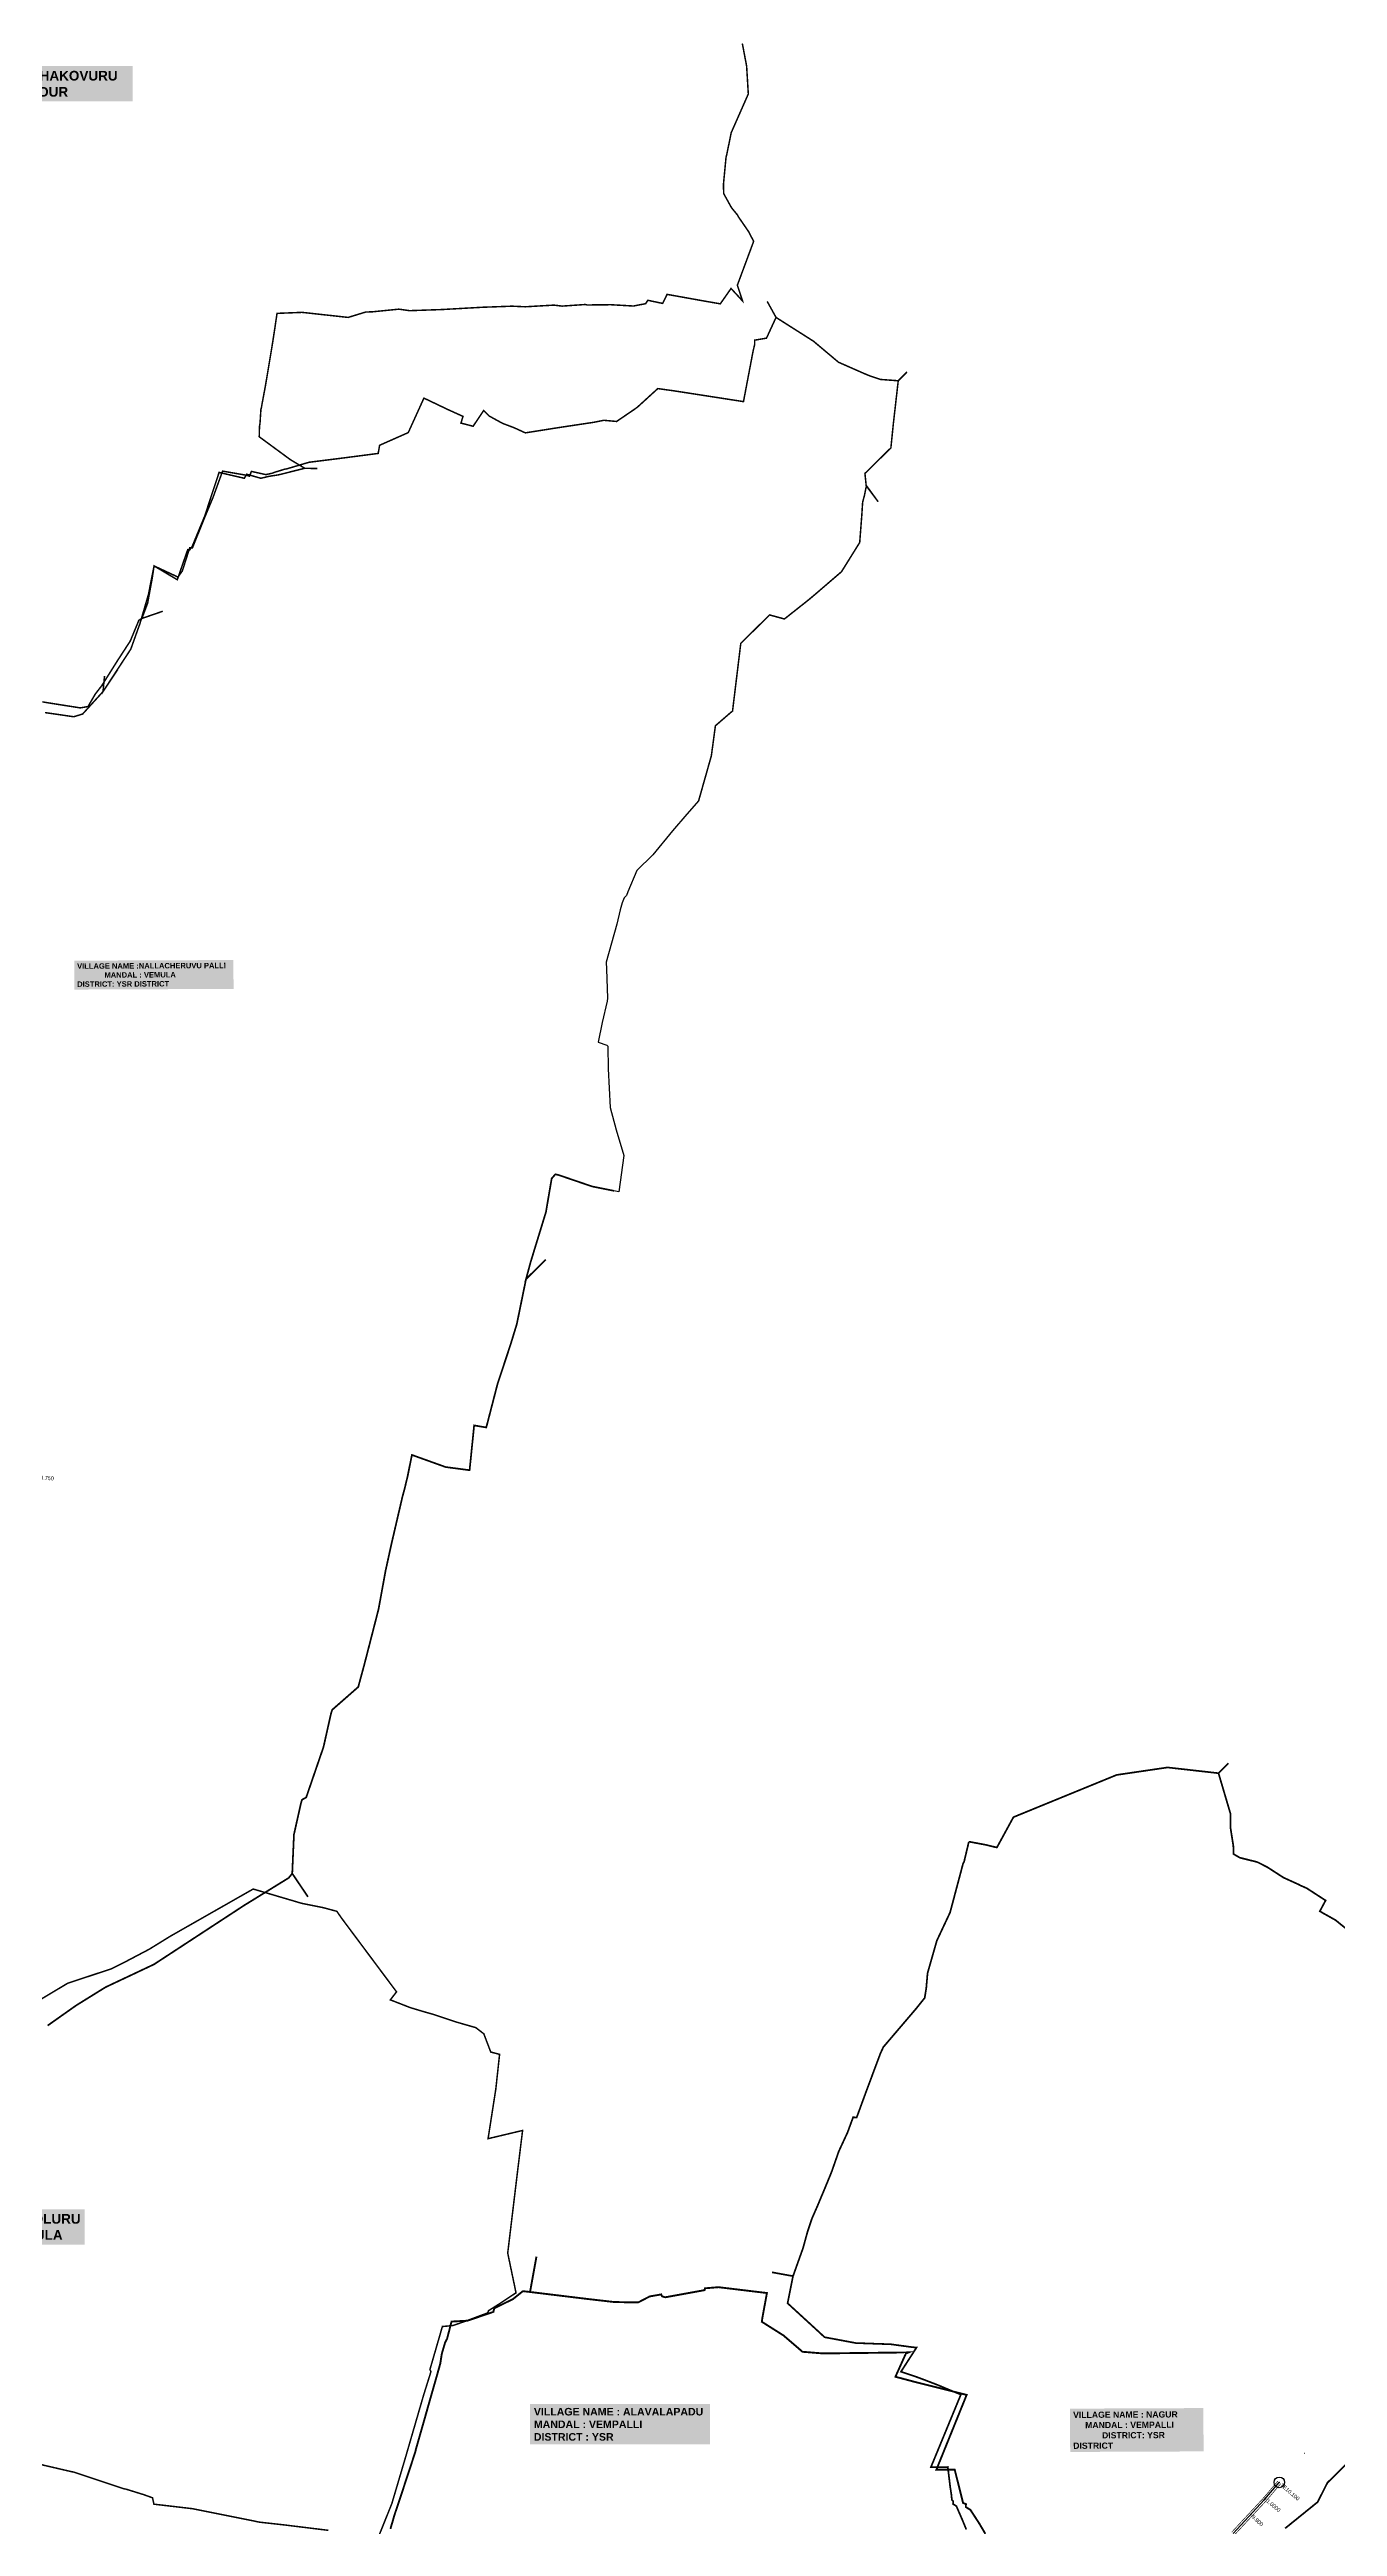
# Model space of a CAD drawing. Header units: inches. Extents: x 174104 to 230935, y 1583276 to 1631460.
# Drawn here: x 215530 to 221527, y 1596332 to 1607862 of the extents above; entities that cross this region are included whole.
import ezdxf
from ezdxf.enums import TextEntityAlignment as Align

# ---------------------------------------------------------------- set-up
doc = ezdxf.new("R2010")
doc.units = ezdxf.units.IN
doc.header["$LTSCALE"] = 15
doc.header["$MEASUREMENT"] = 0
for name, pattern in [('DASHED2', [0.375, 0.25, -0.125]), ('HIDDEN2', [0.1875, 0.125, -0.0625]), ('PHANTOM2', [1.25, 0.625, -0.125, 0.125, -0.125, 0.125, -0.125])]:
    doc.linetypes.add(name, pattern=pattern)
for name, color, linetype in [('BLOCK', 72, 'Continuous'), ('CANAL1', 7, 'Continuous'), ('CSMark', 72, 'Continuous'), ('TEXT', 1, 'Continuous'), ('text2', 7, 'Continuous'), ('VILLAGE BOUNDARY', 5, 'Continuous'), ('VILLAGE BOUNDRY', 5, 'Continuous')]:
    doc.layers.add(name, color=color, linetype=linetype)
doc.styles.add('FONT1', font='Arial')
doc.styles.get("Standard").update_dxf_attribs({"font": 'arial.ttf'})

# ---------------------------------------------------------------- blocks, each defined once
blk = doc.blocks.new('CIRCLE-BOX')
for p, q in [((-0.5, 0), (0.5, 0)), ((0, 0.5), (0, -0.5))]:
    blk.add_line(p, q)
blk.add_circle((0, 0), 0.2)

msp = doc.modelspace()

# ---------------------------------------------------------------- linework, layer by layer
at = {"layer": 'CANAL1', "color": 200, "linetype": 'ByBlock', "ltscale": 40, "const_width": 3}
for points in [[(221034.57655, 1596305.30878), (221179.2776, 1596460.98715), (221249.15193, 1596542.88287)], [(221047.42345, 1596292.69122), (221192.7224, 1596449.01285), (221262.84512, 1596531.19969)]]:
    msp.add_lwpolyline(points, dxfattribs=at)
at = {"layer": 'CANAL1', "color": 1, "linetype": 'HIDDEN2', "ltscale": 5, "const_width": 2}
msp.add_lwpolyline([(221041, 1596299), (221186, 1596455), (221255.99852, 1596537.04128)], dxfattribs=at)
at = {"layer": 'CSMark', "linetype": 'Continuous'}
for p in [(221255.9974, 1596537.03997), (221123.25873, 1596387.49905), (221191.09086, 1596460.96671)]:
    msp.add_point(p, dxfattribs=at)
at = {"layer": 'text2', "color": 0, "linetype": 'Continuous'}
msp.add_lwpolyline([(221041, 1596299), (221186, 1596455), (221255.99852, 1596537.04128), (221255.99852, 1596537.04128)], dxfattribs=at)
at = {"layer": 'text2', "linetype": 'Continuous'}
msp.add_circle((221255.99852, 1596537.04128), 24.79275, dxfattribs=at)
at = {"layer": 'VILLAGE BOUNDARY'}
msp.add_lwpolyline([(218552.52954, 1604366.4732), (218497.15759, 1604302.60815), (218430.54884, 1604224.29083), (218338.4393, 1604112.41946), (218264.53814, 1604040.85894), (218221.90607, 1603941.55889), (218215.65218, 1603923.64897), (218204.69223, 1603913.12948), (218195.78343, 1603890.38457), (218186.94348, 1603857.09901), (218171.84502, 1603790.26012), (218121.24537, 1603614.09358), (218122.85427, 1603580.63973), (218128.03826, 1603446.46055), (218126.06003, 1603432.15565), (218103.2361, 1603332.30361), (218084.66803, 1603240.98444), (218124.94831, 1603227.83534), (218129.50098, 1603223.2419), (218131.15832, 1603117.54623), (218140.0054, 1602936.79892), (218168.5205, 1602833.5385), (218203.14252, 1602713.06186), (218180.38402, 1602544.641), (218157.99667, 1602549.11844)], dxfattribs=at)
at = {"layer": 'VILLAGE BOUNDRY', "linetype": 'HIDDEN2', "ltscale": 20, "const_width": 7}
for points in [[(218755.60103, 1607890.03191), (218775.6059, 1607784.6001), (218783.40025, 1607655.05463), (218703.74927, 1607474.5951), (218682.82323, 1607371.84681), (218679.58217, 1607359.27627), (218668.05767, 1607237.92894), (218668.44779, 1607191.94102), (218705.022, 1607125.77367), (218732.92936, 1607091.72606), (218738.87964, 1607080.90589), (218784.63785, 1607014.39774), (218794.85047, 1606994.41548), (218808.45316, 1606969.44477), (218732.35529, 1606764.76547), (218756.44034, 1606691.67088), (218703.07093, 1606749.55769), (218652.98038, 1606678.14301), (218579.03644, 1606690.92877), (218405.09046, 1606722.14747), (218384.4715, 1606680.05681), (218315.54725, 1606694.56178), (218305.35294, 1606678.90637), (218249.11382, 1606667.90797), (218143.90899, 1606673.93189), (218097.10414, 1606673.53484), (218032.9811, 1606672.75916), (218024.72122, 1606674.99453), (217916.33487, 1606667.48808), (217878.71725, 1606672.10922), (217744.79525, 1606664.38427), (217683.12995, 1606667.15467), (217542.74892, 1606662.01161), (217357.10071, 1606651.52605), (217206.41382, 1606646.27468), (217156.26763, 1606653.22418), (217035.10645, 1606641.13402), (217001.37481, 1606639.79432), (216920.20647, 1606614.87392), (216705.95045, 1606638.34177), (216588.94421, 1606633.66173), (216579.52778, 1606569.33436), (216568.89693, 1606500.01071), (216560.11152, 1606446.5275), (216546.80396, 1606366.74247), (216534.53284, 1606293.99825), (216519.3485, 1606212.81132), (216516.52014, 1606195.61784), (216513.9578, 1606186.02081), (216509.86092, 1606123.58159), (216507.3304, 1606107.19433), (216506.08428, 1606059.3073), (216651.10653, 1605952.72573), (216717.87025, 1605912.67966), (216776.04521, 1605911.19207), (216717.87025, 1605912.67966), (216616.63405, 1605887.05719), (216593.87823, 1605881.58124), (216560.54264, 1605876.67589), (216548.00534, 1605874.25825), (216513.37598, 1605866.04011), (216447.78284, 1605884.96445), (216436.70742, 1605866.05009), (216319.20349, 1605893.2832), (216252.20286, 1605690.16751), (216194.10355, 1605549.29425), (216182.33577, 1605532.66864), (216173.39359, 1605533.91483), (216169.51115, 1605523.63591), (216124.5892, 1605393.79479), (216016.47972, 1605458.02212), (216007.39005, 1605398.09149), (215986.45, 1605284.59883), (215959.89943, 1605213.57184), (216057.29943, 1605247.15218), (215959.89943, 1605213.57184), (215945.70219, 1605204.9751), (215905.78934, 1605108.69023), (215845.55578, 1605016.12104), (215772.26542, 1604899.72335), (215743.08421, 1604862.0521), (215708.7769, 1604803.47283), (215673.03136, 1604797.20831), (215546.73611, 1604816.98833), (215496.2834, 1604825.1711)], [(215508.3746, 1604775.37341), (215642.25989, 1604756.00741), (215683.78775, 1604768.55081), (215778.5883, 1604872.91074), (215785.83468, 1604945.99905), (215778.5883, 1604872.91074), (215847.1965, 1604975.3029), (215778.5883, 1604872.91074), (215907.95375, 1605070.38963), (215951.27443, 1605191.30095), (215990.10557, 1605324.87522), (216016.47972, 1605458.02212), (216127.64072, 1605406.23922), (216148.06603, 1605434.68305), (216182.35604, 1605542.01746), (216195.40539, 1605542.52162), (216249.44483, 1605677.20803), (216291.13146, 1605777.23777), (216335.42698, 1605899.42976), (216443.24947, 1605880.68366), (216460.62936, 1605875.92879), (216469.73253, 1605897.98636), (216537.13201, 1605883.07143), (216567.93863, 1605889.98965), (216575.65416, 1605893.3022), (216625.4493, 1605908.49084), (216634.7409, 1605910.05576), (216738.24587, 1605940.58402), (216884.6078, 1605958.89677), (217060.01309, 1605981.71332), (217066.69268, 1606019.6551), (217200.06035, 1606078.72199), (217273.00865, 1606239.24466), (217387.07977, 1606184.81424), (217454.86593, 1606154.15592), (217445.45489, 1606122.92671), (217502.00673, 1606108.23181), (217551.29862, 1606181.51311), (217577.39924, 1606155.51423), (217639.28615, 1606121.56895), (217692.66969, 1606101.4466), (217745.2375, 1606077.43466), (217898.2578, 1606101.67306), (218066.39529, 1606126.98302), (218110.45115, 1606135.91945), (218170.02306, 1606130.5046), (218255.40754, 1606188.6266), (218268.4492, 1606198.38455), (218362.06333, 1606283.6361), (218437.96572, 1606272.95596), (218513.99765, 1606261.2423), (218760.94894, 1606222.92951), (218805.75172, 1606458.61495), (218812.88159, 1606488.04728), (218813.04681, 1606508.94935), (218868.12026, 1606518.36613), (218912.53599, 1606614.84202), (218871.23282, 1606689.53974), (218912.53599, 1606614.84202), (219087.02246, 1606503.98389), (219203.33932, 1606406.23136), (219325.30292, 1606352.50318), (219354.01534, 1606340.95051), (219398.45038, 1606326.10911), (219481.53351, 1606320.06597), (219522.34768, 1606361.08995), (219481.53351, 1606320.06597), (219458.66104, 1606119.28618), (219447.36029, 1606007.69274), (219326.50982, 1605888.56006), (219332.31336, 1605831.25894), (219388.12698, 1605756.67321), (219333.52352, 1605831.61152), (219323.97752, 1605785.68658), (219315.96804, 1605755.59047), (219315.13532, 1605745.46863), (219311.6864, 1605690.89526), (219302.09833, 1605567.04476), (219217.47942, 1605431.28422), (219092.47988, 1605323.89668), (219064.59606, 1605300.4998), (218951.58719, 1605211.07446), (218882.64016, 1605229.90586), (218748.39878, 1605097.88646), (218709.98001, 1604782.4887), (218695.64347, 1604770.59956), (218630.18971, 1604713.94554), (218611.37536, 1604574.16297), (218552.52954, 1604366.4732)], [(215211.01458, 1598619.48971), (215614.45273, 1598860.38715), (215816.66913, 1598927.21833), (215868.41633, 1598952.6097), (215993.61177, 1599018.46931), (216092.27085, 1599079.31539), (216478.06572, 1599298.99195), (216704.31934, 1599232.24877), (216804.80398, 1599212.03634), (216867.43663, 1599195.23323), (216891.38654, 1599160.86966), (217145.42758, 1598820.32917), (217116.58755, 1598783.01346), (217209.34685, 1598746.91261), (217275.4066, 1598727.06347), (217317.47771, 1598715.25915), (217424.4357, 1598679.60326), (217514.56492, 1598653.73072), (217551.90417, 1598624.90603), (217584.15214, 1598540.12215), (217625.25231, 1598529.36893), (217607.62558, 1598367.08986), (217571.67984, 1598136.83447), (217732.39971, 1598175.071), (217708.59515, 1597981.70112), (217663.13127, 1597604.3127), (217701.79893, 1597419.25153), (217618.61217, 1597364.29704), (217574.08196, 1597336.28961), (217569.11456, 1597325.47992), (217464.85984, 1597286.63929), (217407.70176, 1597266.90693), (217358.92643, 1597262.38057), (217301.00412, 1597062.40634), (217305.79176, 1597052.50195), (217271.59484, 1596943.48647), (217188.91356, 1596658.969), (217123.77583, 1596438.7703), (217056.95653, 1596272.33022)], [(216828.542, 1596313.56419), (216616.10362, 1596339.66), (216508.32396, 1596351.62153), (216196.5194, 1596414.2587), (216015.80846, 1596435.4345), (216009.23702, 1596465.06936), (215969.80254, 1596479.29154), (215884.96898, 1596505.60728), (215874.82928, 1596507.2363), (215642.28013, 1596584.81618), (215633.29494, 1596586.40843), (215466.6165, 1596625.13187)]]:
    msp.add_lwpolyline(points, dxfattribs=at)
at = {"layer": 'VILLAGE BOUNDRY', "linetype": 'DASHED2', "ltscale": 5}
msp.add_lwpolyline([(218157.99667, 1602549.11844, 8, 8, 0), (218056.23988, 1602569.4697, 8, 8, 0), (217901.37092, 1602622.22554, 8, 8, 0), (217884.86131, 1602626.18453, 8, 8, 0), (217867.74704, 1602606.11399, 8, 8, 0), (217841.07258, 1602449.80782, 8, 8, 0), (217770.10731, 1602218.54138, 8, 8, 0), (217748.3662, 1602137.96365, 8, 8, 0), (217840.33747, 1602229.09794, 8, 8, 0), (217748.3662, 1602137.96365, 8, 8, 0), (217705.45183, 1601928.61236, 8, 8, 0), (217675.84168, 1601831.86336, 8, 8, 0), (217615.89224, 1601650.60849, 8, 8, 0), (217563.26412, 1601447.50063, 8, 8, 0), (217506.81403, 1601457.14415, 8, 8, 0), (217485.60175, 1601248.56894, 8, 8, 0), (217374.05934, 1601263.34337, 8, 8, 0), (217217.03783, 1601319.68602, 8, 8, 0), (217197.11094, 1601220.91817, 8, 8, 0), (217182.88735, 1601161.56985, 8, 8, 0), (217172.94193, 1601125.08104, 8, 8, 0), (217121.66599, 1600904.95143, 8, 8, 0), (217094.2563, 1600779.99077, 8, 8, 0), (217061.68891, 1600601.54924, 8, 8, 0), (216996.15695, 1600346.53689, 8, 8, 0), (216967.1581, 1600239.45768, 8, 8, 0), (216846.03577, 1600133.32651, 8, 8, 0), (216840.12113, 1600114.88634, 8, 8, 0), (216805.36483, 1599959.88126, 8, 8, 0), (216724.76639, 1599725.30888, 8, 8, 0), (216705.25544, 1599714.59994, 8, 8, 0), (216700.12469, 1599696.98014, 8, 8, 0), (216667.77726, 1599552.75512, 8, 8, 0), (216659.81552, 1599371.20228, 8, 8, 0), (216733.06584, 1599262.62475, 8, 8, 0), (216659.81552, 1599371.20228, 8, 8, 0), (216643.13948, 1599350.60432, 8, 8, 0), (216434.52419, 1599221.93678, 8, 8, 0), (216016.263, 1598948.31942, 8, 8, 0), (215790.58097, 1598841.99937, 8, 8, 0), (215653.5709, 1598757.03535, 8, 8, 0), (215520.83223, 1598663.29, 8, 8, 0)], format="xyseb", dxfattribs=at)
at = {"layer": 'VILLAGE BOUNDRY', "linetype": 'HIDDEN2', "ltscale": 5, "const_width": 8}
for points in [[(219810.45291, 1599519.40696), (219888.56809, 1599504.79604), (219940.78612, 1599492.15288), (220018.03032, 1599633.54712), (220498.54892, 1599830.09033), (220735.52773, 1599864.93304), (220972.79244, 1599838.14354), (221019.04304, 1599884.27743), (220972.79244, 1599838.14354), (221028.65592, 1599649.01083), (221029.02185, 1599581.19168), (221041.8433, 1599499.90432), (221042.60752, 1599461.88003), (221072.35276, 1599444.65245), (221124.69731, 1599431.54866), (221138.69847, 1599428.29445), (221155.15958, 1599423.75814), (221201.31027, 1599400.02814), (221274.78374, 1599352.46354), (221347.25685, 1599319.4966), (221353.91031, 1599315.70551), (221383.26, 1599302.8887), (221471.42148, 1599245.71934), (221444.59313, 1599195.55427), (221465.58813, 1599183.37227), (221517.11003, 1599154.63342), (221583.62052, 1599100.87354)], [(219798.55183, 1596317.39757), (219779.64557, 1596363.38822), (219752.10369, 1596426.51757), (219736.49172, 1596436.48032), (219737.82296, 1596448.74606), (219731.19018, 1596456.03189), (219728.75256, 1596481.74876), (219723.4054, 1596516.46322), (219712.37061, 1596608.35953), (219633.59125, 1596607.52333), (219773.13402, 1596945.5043), (219723.30444, 1596965.9777), (219667.28254, 1596989.48887), (219603.00696, 1597014.26901), (219561.77879, 1597029.59613), (219494.1587, 1597052.06226), (219566.69035, 1597164.42981), (219546.31592, 1597166.38001), (219444.3475, 1597180.15922), (219403.78612, 1597181.23076), (219283.58947, 1597185.57847), (219138.37012, 1597212.69631), (219119.21076, 1597230.63782), (218966.34661, 1597370.75478), (218991.63993, 1597496.9226), (218893.56928, 1597514.78445), (218991.63993, 1597496.9226), (219038.46154, 1597628.11385), (219058.96031, 1597703.08308), (219079.76724, 1597765.16726), (219105.45035, 1597823.66552), (219136.15754, 1597896.96556), (219170.8713, 1597981.14402), (219204.58849, 1598077.61674), (219245.43778, 1598165.61507), (219271.40406, 1598236.31037), (219288.08974, 1598235.68562), (219332.75723, 1598357.69269), (219398.20271, 1598532.71242), (219412.1562, 1598563.28773), (219564.01728, 1598741.30644), (219604.68337, 1598791.80325), (219612.00086, 1598837.0865), (219618.00537, 1598907.3709), (219661.14098, 1599058.39731), (219722.88908, 1599189.71651), (219749.12804, 1599288.44003), (219783.53084, 1599417.78712), (219787.97063, 1599425.19726), (219810.45291, 1599519.40696)], [(221603.9927, 1596658.67275), (221517.2089, 1596571.45626), (221480.04476, 1596535.34824), (221434.33532, 1596445.28941), (221283.32938, 1596323.18329)]]:
    msp.add_lwpolyline(points, dxfattribs=at)
at = {"layer": 'VILLAGE BOUNDRY', "linetype": 'PHANTOM2', "ltscale": 5, "const_width": 8.77035}
for points in [[(217116.98083, 1596320.25523), (217137.01069, 1596388.80221), (217174.18823, 1596500.14422), (217233.56547, 1596680.63298), (217235.00787, 1596688.55252), (217349.01695, 1597089.02671), (217356.1423, 1597135.11502), (217371.38825, 1597187.11286), (217380.70835, 1597205.03401), (217401.62935, 1597285.47884), (217476.67655, 1597289.70781), (217596.31433, 1597330.59802), (217600.52068, 1597346.81422), (217687.85045, 1597390.40994), (217733.86675, 1597426.96993), (217767.08699, 1597423.18431), (217797.03159, 1597588.01162)], [(217767.08699, 1597423.18431), (218032.90115, 1597390.85785), (218156.07372, 1597376.71846), (218243.75689, 1597374.54923), (218271.31217, 1597374.9294), (218324.39574, 1597402.51266), (218377.97716, 1597411.84331), (218382.1118, 1597402.80125), (218396.67621, 1597398.47822), (218579.69729, 1597431.76697), (218581.77289, 1597440.32008), (218644.36405, 1597445.52089), (218870.12107, 1597418.29581), (218848.98232, 1597303.54333), (218846.30195, 1597284.48952), (218947.27602, 1597220.79472), (219035.6856, 1597144.82545), (219130.06329, 1597137.15846), (219529.61339, 1597141.86695), (219517.22198, 1597136.98164), (219468.46098, 1597028.58295), (219566.52852, 1597002.55401), (219800.10107, 1596944.07213), (219659.00136, 1596595.7678), (219744.55942, 1596596.17073), (219783.41129, 1596441.07687), (219796.72964, 1596435.79734), (219796.12669, 1596422.17431), (219817.74197, 1596408.81149), (219858.87383, 1596345.5051), (219887.32442, 1596297.25651)]]:
    msp.add_lwpolyline(points, dxfattribs=at)

# ---------------------------------------------------------------- block references
at = {"layer": 'BLOCK'}
for p in [(221372, 1596673, 91.833), (221186, 1596455, 91.107)]:
    msp.add_blockref('CIRCLE-BOX', p, dxfattribs=at)

# ---------------------------------------------------------------- texts
at = {"layer": 'CSMark', "color": 1, "linetype": 'Continuous', "style": 'FONT1'}
msp.add_text('TE9.750', height=18, rotation=356.121392544, dxfattribs=at).set_placement((215549.50999, 1601209.83806), align=Align.MIDDLE_RIGHT)
for s, rotation, p in [('TE10.100', 319.528824208, (221263.92114, 1596528.34317)), ('9.900', 317.092934139, (221131.31578, 1596380.01013)), ('1.0000', 319.528824208, (221199.45892, 1596453.82699))]:
    msp.add_text(s, height=18, rotation=rotation, dxfattribs=at).set_placement(p, align=Align.MIDDLE_LEFT)
at = {"layer": 'TEXT', "attachment_point": 1, "bg_fill": 1, "box_fill_scale": 1.5, "bg_fill_transparency": 0}
for s, insert, char_height, width, bg_fill_color in [('{\\fArial|b1|i0|c0|p34;\\C1;VILLAGE:\\C5;SANTHAKOVURU\\P\\C1;MANDAL : \\C5;TONDUR}', (215019.27352, 1607762.54803), 45, 875.4943383, 50), ('{\\fArial|b1|i0|c0|p34;\\C1;VILLAGE : \\C5;PENDLURU\\C1;\\PMANDAL : \\C5;VEMULA}', (214997.14116, 1597786.09782), 45, 672.9943383, 50), ('{\\fArial|b1|i0|c0|p34;\\C1;VILLAGE NAME :\\C5; ALAVALAPADU\\P\\C1;MANDAL : \\C5;VEMPALLI\\P\\C1;DISTRICT : \\C5;YSR}', (217784.90533, 1596883.54021), 35.1723099, 801.8111203, 9)]:
    msp.add_mtext(s, dxfattribs=dict(at, insert=insert, char_height=char_height, width=width, bg_fill_color=bg_fill_color))
at = {"layer": 'TEXT', "attachment_point": 1, "rotation": 0.23989489, "bg_fill": 1, "box_fill_scale": 1.5, "bg_fill_color": 253, "bg_fill_transparency": 0}
for s, insert, char_height, width in [('{\\fArial|b1|i0|c0|p34;\\C1;VILLAGE NAME :\\C5;NALLACHERUVU PALLI                \\C1;MANDAL : \\C5;VEMULA                        \\C1;DISTRICT: \\C5;YSR DISTRICT}', (215658.03087, 1603607.88321), 25.2, 715.3765814), ('{\\fArial|b1|i0|c0|p34;\\C1;VILLAGE NAME : \\C5;NAGUR               \\C1;MANDAL : \\C5;VEMPALLI                        \\C1;DISTRICT: \\C5;YSR DISTRICT}', (220295.78439, 1596865.78324), 28.8, 592.2814863)]:
    msp.add_mtext(s, dxfattribs=dict(at, insert=insert, char_height=char_height, width=width))

doc.saveas('drawing.dxf')
